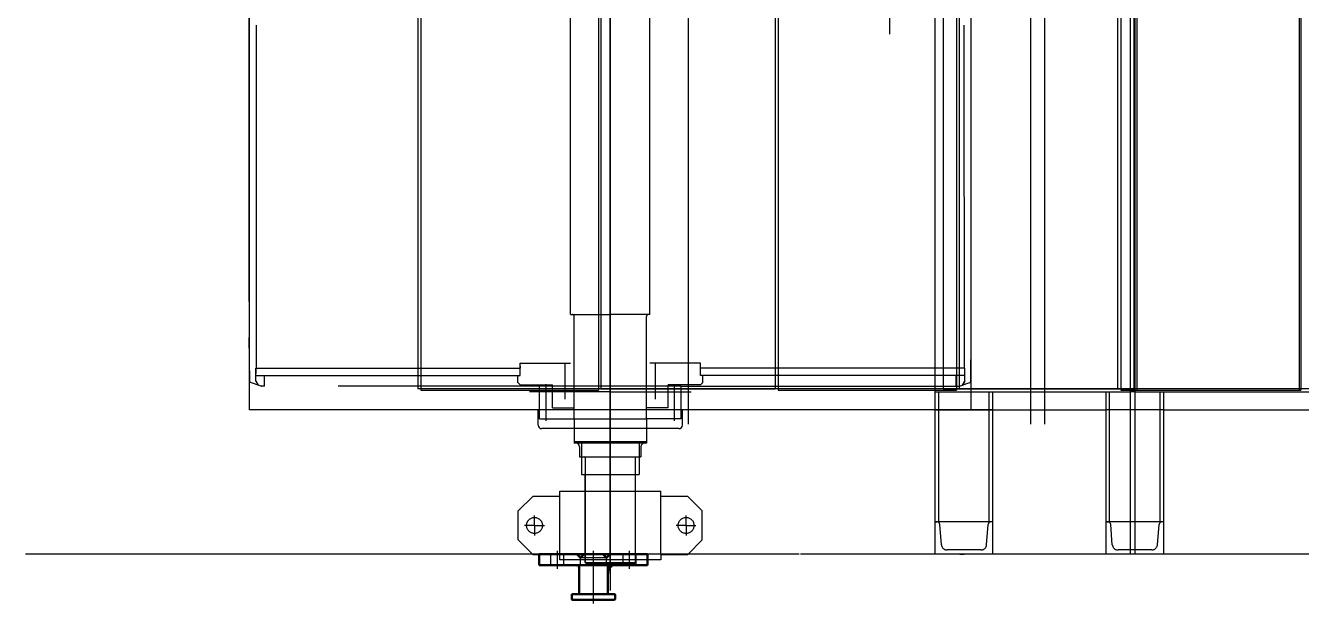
# Model space of a CAD drawing. Header units: millimetres. Extents: x -283029 to -254660, y -24907 to 10674.
# Drawn here: x -279166.3 to -279079.8, y -17817.1 to -17778 of the extents above; entities that cross this region are included whole.
import ezdxf

# ---------------------------------------------------------------- set-up
doc = ezdxf.new("R2010")
doc.units = ezdxf.units.MM
doc.header["$LTSCALE"] = 100
for name, pattern in [('AM_DIN_F_W050', [6.25, 4.75, -1.5]), ('AM_DIN_G_W050', [13.75, 9.75, -1.5, 1, -1.5]), ('AUSGEZOGEN', [1, 1, 0]), ('CENTER', [2, 1.25, -0.25, 0.25, -0.25]), ('MITTE2', [28.575, 19.05, -3.175, 3.175, -3.175]), ('VERDECKT-LANG', [7.5, 5, -2.5])]:
    doc.linetypes.add(name, pattern=pattern)
for name, color, linetype in [('AM_0', 7, 'Continuous'), ('MIT-MED', 1, 'CENTER'), ('NORMAL', 7, 'AUSGEZOGEN'), ('NORMALHAUBE', 6, 'Continuous'), ('VERDECKT', 2, 'VERDECKT-LANG')]:
    doc.layers.add(name, color=color, linetype=linetype)
for name, color, linetype, lineweight in [('AM_3', 6, 'AM_DIN_F_W050', 25), ('AM_7', 4, 'AM_DIN_G_W050', 25), ('Linie050', 4, 'Continuous', 50), ('Mitt-Linie', 1, 'MITTE2', 25)]:
    doc.layers.add(name, color=color, linetype=linetype, lineweight=lineweight)

# ---------------------------------------------------------------- blocks, each defined once
blk = doc.blocks.new('Antrieb mit Trommel')
at = {"layer": 'AM_0'}
for p, q in [((-42, 962.3), (-43, 961.3)), ((-43, 961.3), (-43, 816)), ((27, 961.3), (-43, 961.3)), ((26, 962.3), (-42, 962.3)), ((27, 961.3), (26, 962.3)), ((27, 816), (27, 961.3)), ((-48, 802.5), (-48, 839.5)), ((32, 839.5), (-48, 839.5)), ((32, 802.5), (32, 839.5)), ((34.5, 815), (-50.5, 815)), ((-50.5, 801), (-50.5, 815)), ((34.5, 801), (34.5, 815)), ((-58, 762.4), (-58, 796)), ((-58, 796), (42, 796)), ((-48, 794), (-48, 802.5)), ((32, 794), (32, 802.5)), ((42, 762.4), (42, 796)), ((-58, 776), (-58, 794)), ((42, 794), (-58, 794)), ((42, 776), (42, 794)), ((-108, 771), (-108, 750)), ((-106, 762.4), (-58, 762.4)), ((-103, 776), (87, 776)), ((90, 762.4), (-58, 762.4)), ((92, 771), (92, 750)), ((-508, 750), (492, 750)), ((-58, 757.4), (-58, 745.4)), ((42, 757.4), (42, 745.4)), ((492, -750), (492, 750)), ((-136, 702.4), (-133, 702.4)), ((-136, 702.4), (-133, 702.4))]:
    blk.add_line(p, q, dxfattribs=at)
for centre, radius, start, end in [((-44, 840.5), 1, 270, 360), ((28, 840.5), 1, 180, 270), ((-44, 816), 1, 270, 360), ((28, 816), 1, 180, 270), ((-55.5, 801), 5, 270, 360), ((39.5, 801), 5, 180, 270), ((-103, 771), 5, 90, 180), ((87, 771), 5, 360, 90)]:
    blk.add_arc(centre, radius, start, end, dxfattribs=at)
at = {"layer": 'AM_3'}
for p, q in [((-78, 957.5), (62, 957.5)), ((-78, 950), (-78, 957.5)), ((-43, 961.3), (-42, 962.3)), ((27, 961.3), (-43, 961.3)), ((-43, 961.3), (-43, 957.5)), ((-43, 957.5), (-43, 839.5)), ((26, 962.3), (-42, 962.3)), ((27, 961.3), (26, 962.3)), ((27, 961.3), (27, 957.5)), ((27, 957.5), (27, 839.5)), ((62, 957.5), (62, 950)), ((-135.5, 930), (-115.5, 950)), ((-78, 950), (-115.5, 950)), ((-78, 950), (-78, 862.5)), ((99.5, 950), (62, 950)), ((62, 950), (62, 862.5)), ((119.5, 930), (99.5, 950)), ((-135.5, 930), (-135.5, 890)), ((119.5, 930), (119.5, 890)), ((-135.5, 890), (-115.5, 870)), ((119.5, 890), (99.5, 870)), ((-115.5, 870), (-78, 870)), ((62, 870), (99.5, 870)), ((62, 862.5), (-78, 862.5)), ((-106, 762.4), (-106, 717.4)), ((-58, 762.4), (-58, 621)), ((42, 762.4), (42, 621)), ((90, 762.4), (90, 717.4)), ((-508, 750), (-508, -750)), ((-88, 747.4), (-88, 717.4)), ((-88, 747.4), (-58, 747.4)), ((72, 747.4), (42, 747.4)), ((72, 747.4), (72, 717.4)), ((-507.4, 710.6), (-508, 649.9)), ((-502.1, 713.5), (-506.4, 712)), ((-495.9, 715.8), (-502.1, 713.5)), ((-495.9, 715.8), (-499, 710.4)), ((-499, 710.4), (-495.9, 715.8)), ((-499, 710.4), (-499, 708.4)), ((-499, 708.4), (-499, 702.4)), ((-491.8, 717.3), (-495.9, 715.8)), ((-487, 717.4), (-491.2, 717.4)), ((-106, 717.4), (-487, 717.4)), ((-487, 717.4), (-487, 702.4)), ((-133, 715.4), (-136, 712.4)), ((-136, 712.4), (-136, 702.4)), ((-133, 715.4), (-88, 715.4)), ((-106, 717.4), (471, 717.4)), ((-88, 717.4), (-88, 715.4)), ((72, 717.4), (72, 715.4)), ((117, 715.4), (72, 715.4)), ((117, 715.4), (120, 712.4)), ((120, 712.4), (120, 702.4)), ((471, 717.4), (475.3, 717.4)), ((471, 717.4), (471, 702.4)), ((475.8, 717.3), (479.9, 715.8)), ((479.9, 715.8), (486.1, 713.5)), ((483, 710.4), (479.9, 715.8)), ((483, 710.4), (483, 708.4)), ((483, 708.4), (483, 702.4)), ((486.1, 713.5), (490.4, 712)), ((491.4, 710.6), (492, 649.9)), ((-499, 702.4), (-499, 692.4)), ((-499, 702.4), (-133, 702.4)), ((-499, 702.4), (-493, 702.4)), ((-499, 692.4), (-133, 692.4)), ((-499, 692.4), (-498, 692.4)), ((-498.5, 692.4), (-498, -0.1)), ((-496.2, 702.4), (-493, 702.4)), ((-493, 702.4), (-487, 702.4)), ((-493, 702.4), (-487, 702.4)), ((-133, 702.4), (-133, 685.4)), ((-133, 702.4), (-133, 692.4)), ((117, 702.4), (117, 692.4)), ((483, 702.4), (117, 702.4)), ((117, 692.4), (117, 685.4)), ((482, 692.4), (117, 692.4)), ((477, 702.4), (471, 702.4)), ((477, 702.4), (471, 702.4)), ((480.2, 702.4), (477, 702.4)), ((483, 702.4), (477, 702.4)), ((482, 692.4), (482, -0.1)), ((483, 692.4), (482, 692.4)), ((483, 702.4), (483, 692.4)), ((483, 692.4), (483, 699.6)), ((-133, 685.4), (-63, 685.4)), ((117, 685.4), (47, 685.4)), ((-63, 618), (-63, 0)), ((-63, 618), (-61, 618)), ((-61, 618), (-8, 618)), ((45, 618), (-8, 618)), ((47, 618), (45, 618)), ((47, 618), (47, 0)), ((492, 600), (492, -600)), ((-508, 499.9), (-508, -0.1)), ((492, 499.9), (492, 0.1))]:
    blk.add_line(p, q, dxfattribs=at)
blk.add_lwpolyline([(117, 689.6), (117, 692.4), (117, 692.4)], dxfattribs=at)
for centre in [(-113, 910), (97, 910)]:
    blk.add_circle(centre, 11, dxfattribs=at)
for centre, radius, start, end in [((-505.9, 710.6), 1.5, 110, 179.427), ((-491.2, 715.9), 1.5, 90, 110), ((475.3, 715.9), 1.5, 70, 90), ((489.9, 710.6), 1.5, 0.573, 70), ((-61, 621), 3, 270, 360), ((45, 621), 3, 180, 270)]:
    blk.add_arc(centre, radius, start, end, dxfattribs=at)
at = {"layer": 'AM_7'}
for p, q in [((-8, 976.9), (-8, 790)), ((-113, 910), (-113, 923.8)), ((97, 910), (97, 923.8)), ((-113, 910), (-126.7, 910)), ((-113, 910), (-99.2, 910)), ((-113, 910), (-113, 896.3)), ((97, 910), (83.3, 910)), ((97, 910), (110.8, 910)), ((97, 910), (97, 896.3)), ((-8, 893.7), (-8, -1312.8)), ((-97, 765.2), (-97, 714.7)), ((81, 765.2), (81, 714.7)), ((-8, 725), (-120, 725)), ((-70.5, 735.4), (-70.5, 684.8)), ((-8, 725), (104, 725)), ((54.5, 735.4), (54.5, 684.8))]:
    blk.add_line(p, q, dxfattribs=at)

msp = doc.modelspace()

# ---------------------------------------------------------------- hatches: boundary and pattern name
at = {"layer": 'Linie050'}
h = msp.add_hatch(color=256, dxfattribs=at)
h.paths.add_polyline_path([(-279126.825, -17814.473), (-279126.48, -17814.473, 0.2), (-279126.825, -17814.819)])
h.paths.add_polyline_path([(-279126.679, -17813.739), (-279126.923, -17813.984), (-279127.168, -17813.739)])
h.paths.add_polyline_path([(-279128.439, -17813.739), (-279128.684, -17813.984), (-279128.928, -17813.739)])
h.paths.add_polyline_path([(-279128.781, -17814.819, 0.2), (-279129.127, -17814.473), (-279128.781, -17814.473)])

# ---------------------------------------------------------------- linework, layer by layer
at = {"layer": 'AM_7'}
msp.add_line((-279107.756, -17705.31), (-279107.756, -17778.54), dxfattribs=at)
at = {"layer": 'Linie050'}
for p, q in [((-279124.136, -17813.739), (-279131.471, -17813.739)), ((-279131.471, -17813.739), (-279131.471, -17814.473)), ((-279128.928, -17813.739), (-279128.684, -17813.984)), ((-279128.439, -17813.739), (-279128.684, -17813.984)), ((-279126.923, -17813.984), (-279127.168, -17813.739)), ((-279127.168, -17813.739), (-279126.923, -17813.984)), ((-279126.679, -17813.739), (-279126.923, -17813.984)), ((-279124.136, -17814.473), (-279124.136, -17813.739)), ((-279131.471, -17814.473), (-279128.781, -17814.473)), ((-279128.781, -17814.473), (-279126.825, -17814.473)), ((-279128.781, -17816.429), (-279128.781, -17814.473)), ((-279127.803, -17814.473), (-279124.136, -17814.473)), ((-279126.825, -17816.429), (-279126.825, -17814.473)), ((-279129.27, -17816.771), (-279129.27, -17816.478)), ((-279129.221, -17816.429), (-279126.385, -17816.429)), ((-279126.336, -17816.478), (-279126.336, -17816.771)), ((-279126.385, -17816.82), (-279129.221, -17816.82))]:
    msp.add_line(p, q, dxfattribs=at)
for centre, radius, start, end in [((-279126.238, -17815.061), 0.636, 112.38014, 157.61986), ((-279129.221, -17816.478), 0.0489, 90, 180), ((-279126.385, -17816.478), 0.0489, 0, 90), ((-279129.221, -17816.771), 0.0489, 180, 270), ((-279126.385, -17816.771), 0.0489, 270, 0)]:
    msp.add_arc(centre, radius, start, end, dxfattribs=at)
at = {"layer": 'MIT-MED'}
for p, q in [((-279126.663, -17718.391), (-279126.663, -17816.184)), ((-279121.398, -17729.637), (-279121.398, -17804.938)), ((-279098.205, -17729.637), (-279098.205, -17804.938)), ((-279097.243, -17729.637), (-279097.243, -17804.938))]:
    msp.add_line(p, q, dxfattribs=at)
at = {"layer": 'Mitt-Linie'}
for p, q in [((-279130.248, -17814.717), (-279130.248, -17813.495)), ((-279127.803, -17817.064), (-279127.803, -17813.495)), ((-279125.359, -17814.717), (-279125.359, -17813.495))]:
    msp.add_line(p, q, dxfattribs=at)
at = {"layer": 'NORMAL'}
msp.add_line((-278713.469, -17813.739), (-279166.269, -17813.739), dxfattribs=at)
at = {"layer": 'NORMALHAUBE'}
for p, q in [((-279104.659, -17813.739), (-279104.659, -17720.836)), ((-279091.424, -17813.739), (-279091.424, -17720.836)), ((-279091.131, -17720.836), (-279091.131, -17813.739)), ((-279104.659, -17802.738), (-279091.424, -17802.738)), ((-279104.659, -17813.739), (-279104.659, -17802.738)), ((-279100.748, -17813.739), (-279100.748, -17802.738)), ((-279093.087, -17813.739), (-279093.087, -17802.738)), ((-279091.131, -17802.738), (-278811.898, -17802.738)), ((-279089.175, -17813.739), (-279089.175, -17802.738)), ((-279104.659, -17803.96), (-279093.087, -17803.96)), ((-279089.175, -17803.96), (-278811.898, -17803.96)), ((-279100.748, -17813.739), (-279104.659, -17813.739)), ((-279102.997, -17813.739), (-279102.703, -17813.739)), ((-279102.703, -17813.739), (-279102.997, -17813.739)), ((-279089.175, -17813.739), (-279093.087, -17813.739)), ((-279091.131, -17813.739), (-279091.424, -17813.739))]:
    msp.add_line(p, q, dxfattribs=at)
at = {"layer": 'VERDECKT'}
for p, q in [((-279139.695, -17732.033), (-279139.695, -17802.542)), ((-279139.49, -17731.935), (-279139.49, -17802.64)), ((-279127.461, -17731.935), (-279127.461, -17802.64)), ((-279127.304, -17732.033), (-279127.304, -17802.542)), ((-279115.492, -17732.033), (-279115.492, -17802.542)), ((-279115.286, -17731.935), (-279115.286, -17802.64)), ((-279104.111, -17732.033), (-279104.111, -17802.542)), ((-279103.208, -17731.935), (-279103.208, -17802.64)), ((-279103.003, -17802.542), (-279103.003, -17732.033)), ((-279092.299, -17732.033), (-279092.299, -17802.542)), ((-279092.093, -17731.935), (-279092.093, -17802.64)), ((-279091.19, -17802.542), (-279091.19, -17732.033)), ((-279090.989, -17731.935), (-279090.989, -17802.64)), ((-279080.015, -17731.935), (-279080.015, -17802.64)), ((-279079.885, -17731.935), (-279079.885, -17802.64)), ((-279055.508, -17802.542), (-279139.695, -17802.542)), ((-279139.49, -17802.64), (-279127.461, -17802.64)), ((-279127.304, -17802.542), (-279115.492, -17802.542)), ((-279115.286, -17802.64), (-279103.208, -17802.64)), ((-279104.415, -17811.539), (-279104.415, -17802.738)), ((-279104.111, -17802.542), (-279092.299, -17802.542)), ((-279103.003, -17802.542), (-279091.19, -17802.542)), ((-279100.992, -17811.539), (-279100.992, -17802.738)), ((-279092.842, -17811.539), (-279092.842, -17802.738)), ((-279092.093, -17802.64), (-279080.015, -17802.64)), ((-279091.131, -17802.738), (-279091.424, -17802.738)), ((-279090.989, -17802.64), (-279079.885, -17802.64)), ((-279089.42, -17811.539), (-279089.42, -17802.738)), ((-279100.748, -17803.96), (-279104.659, -17803.96)), ((-279089.175, -17803.96), (-279093.087, -17803.96)), ((-279104.659, -17811.539), (-279104.537, -17811.539)), ((-279100.748, -17811.539), (-279104.659, -17811.539)), ((-279100.748, -17811.539), (-279100.87, -17811.539)), ((-279093.087, -17811.539), (-279092.964, -17811.539)), ((-279089.175, -17811.539), (-279093.087, -17811.539)), ((-279089.175, -17811.539), (-279089.298, -17811.539)), ((-279104.232, -17813.086), (-279104.342, -17811.719)), ((-279101.175, -17813.086), (-279101.065, -17811.719)), ((-279092.66, -17813.086), (-279092.769, -17811.719)), ((-279089.602, -17813.086), (-279089.493, -17811.719)), ((-279130.688, -17814.473), (-279130.688, -17813.739)), ((-279129.808, -17814.473), (-279129.808, -17813.739)), ((-279128.684, -17814.473), (-279128.684, -17813.984)), ((-279126.923, -17813.984), (-279128.684, -17813.984)), ((-279126.923, -17814.473), (-279126.923, -17813.984)), ((-279125.799, -17814.473), (-279125.799, -17813.739)), ((-279124.918, -17814.473), (-279124.918, -17813.739)), ((-279101.564, -17813.446), (-279103.843, -17813.446)), ((-279089.992, -17813.446), (-279092.27, -17813.446))]:
    msp.add_line(p, q, dxfattribs=at)
for centre, radius, start, end in [((-279104.537, -17811.735), 0.196, 4.565, 90), ((-279100.87, -17811.735), 0.196, 90, 175.435), ((-279092.964, -17811.735), 0.196, 4.565, 90), ((-279089.298, -17811.735), 0.196, 90, 175.435), ((-279103.843, -17813.055), 0.391, 184.57196, 270), ((-279101.564, -17813.055), 0.391, 270, 355.42804), ((-279092.27, -17813.055), 0.391, 184.57196, 270), ((-279089.992, -17813.055), 0.391, 270, 355.42804)]:
    msp.add_arc(centre, radius, start, end, dxfattribs=at)

# ---------------------------------------------------------------- block references
at = {"layer": 'NORMALHAUBE', "xscale": 0.04889662439359067, "yscale": 0.04889662439359067, "zscale": 0.04889662439359067, "rotation": 180}
msp.add_blockref('Antrieb mit Trommel', (-279127.054, -17767.288), dxfattribs=at)

doc.saveas('drawing.dxf')
